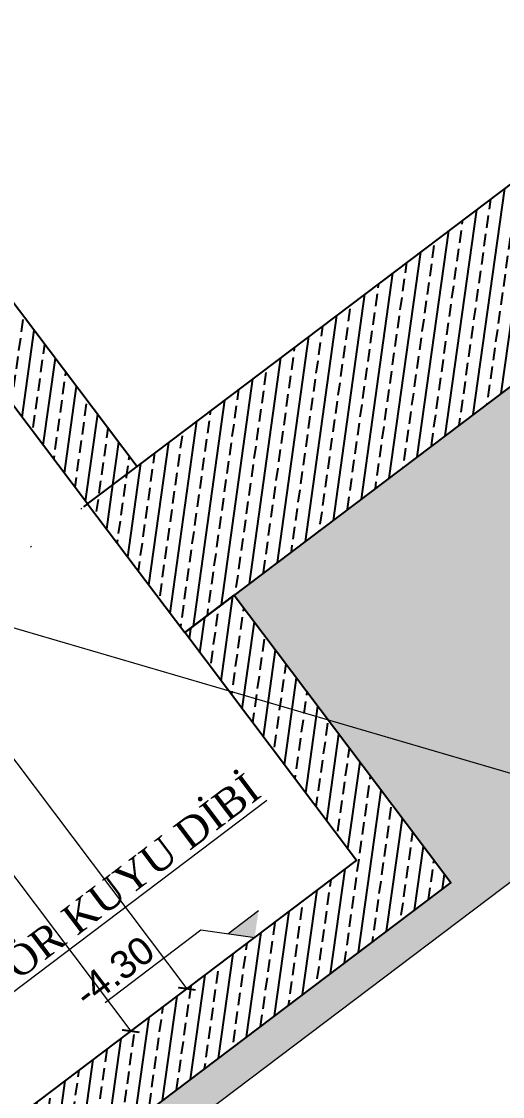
# Model space of a CAD drawing. Header units: millimetres. Extents: x 2232 to 85269, y -3593 to 5869.
# Drawn here: x 8013.2 to 8061.7, y -709.7 to -601.5 of the extents above; entities that cross this region are included whole.
import ezdxf

# ---------------------------------------------------------------- set-up
doc = ezdxf.new("R2010")
doc.units = ezdxf.units.MM
doc.linetypes.add('DOTX2', pattern=[0.5, 0, -0.5])
for name, color, linetype, lineweight in [('iz', 1, 'DOTX2', 20), ('sıva iç', 21, 'Continuous', 0), ('yazı', 11, 'Continuous', 20), ('ÖLÇÜ İÇ', 7, 'Continuous', 9)]:
    doc.layers.add(name, color=color, linetype=linetype, lineweight=lineweight)
doc.layers.add('Standart', color=7, linetype='Continuous')
doc.styles.get("Standard").update_dxf_attribs({"font": 'arial.ttf'})
doc.styles.add('Times roman', font='times.ttf')
doc.dimstyles.new('zulay iç ölçü', dxfattribs={"dimtxt": 10, "dimasz": 5, "dimexe": 0.18, "dimexo": 0, "dimgap": 2, "dimtad": 3, "dimdec": 0, "dimzin": 0, "dimdsep": 46, "dimtxsty": 'Standard', "dimblk": 'ARCHTICK', "dimcen": 0.09, "dimse1": 1, "dimse2": 1, "dimadec": 0, "dimazin": 0, "dimtfac": 1, "dimtdec": 0, "dimtix": 1, "dimtofl": 0, "dimtmove": 0, "dimatfit": 3, "dimldrblk": 'ARCHTICK', "dimfxl": 1, "dimtolj": 1, "dimtzin": 0, "dimarcsym": 0})
pattern_1 = [(45, (0, 0), (-7.07107, 7.07107), []), (45, (7.071, 0), (-7.07107, 7.07107), [5, -2.5])]

# ---------------------------------------------------------------- blocks, each defined once
blk = doc.blocks.new('IDE991Entity4349')
at = {"layer": 'Standart', "linetype": 'Continuous', "lineweight": -3}
h = blk.add_hatch(dxfattribs=at)
h.set_pattern_fill('ANSI33', color=171, scale=40, style=0)
h.set_pattern_definition(pattern_1)
h.paths.add_polyline_path([(1570, -250), (1545, -250), (1545, 50), (1570, 50)])
blk = doc.blocks.new('IDE991Entity4353')
at = {"layer": 'Standart', "linetype": 'Continuous', "lineweight": -3}
h = blk.add_hatch(dxfattribs=at)
h.set_pattern_fill('ANSI33', color=171, scale=40, style=0)
h.set_pattern_definition(pattern_1)
h.paths.add_polyline_path([(2120, -315), (1545, -315), (1545, -250), (2120, -250)])
blk = doc.blocks.new('IDE991Entity5287')
at = {"layer": 'Standart', "color": 159, "linetype": 'Continuous', "lineweight": -3}
blk.add_lwpolyline([(1545, -250), (1545, 1350)], dxfattribs=at)
blk = doc.blocks.new('IDE991Entity5599')
at = {"layer": 'Standart', "color": 159, "linetype": 'Continuous', "lineweight": -3}
blk.add_lwpolyline([(1570, 35), (1570, -250)], dxfattribs=at)
blk = doc.blocks.new('IDE991Entity5605')
at = {"layer": 'Standart', "color": 159, "linetype": 'Continuous', "lineweight": -3}
blk.add_lwpolyline([(2120, -315), (1545, -315)], dxfattribs=at)
blk = doc.blocks.new('IDE991Entity5607')
at = {"layer": 'Standart', "color": 159, "linetype": 'Continuous', "lineweight": -3}
blk.add_lwpolyline([(1545, -250), (1570, -250)], dxfattribs=at)
blk = doc.blocks.new('IDE991Entity5608')
at = {"layer": 'Standart', "color": 159, "linetype": 'Continuous', "lineweight": -3}
blk.add_lwpolyline([(1570, -250), (1572, -250)], dxfattribs=at)
blk = doc.blocks.new('IDE991Entity5904')
at = {"layer": 'Standart', "color": 11, "linetype": 'Continuous', "lineweight": -3}
blk.add_lwpolyline([(1545, -250), (1543, -250)], dxfattribs=at)
blk = doc.blocks.new('IDE991Entity6709')
at = {"layer": 'Standart', "color": 159, "linetype": 'Continuous', "lineweight": -3}
blk.add_lwpolyline([(1572, -250), (1920, -250)], dxfattribs=at)
blk = doc.blocks.new('TRRTYT')
at = {"layer": 'Standart', "linetype": 'Continuous', "lineweight": -3}
h = blk.add_hatch(dxfattribs=at)
h.set_pattern_fill('ANSI33', color=171, scale=40, style=0)
h.set_pattern_definition([(45, (-140684.114, -2464.739), (-7.07106781, 7.07106781), []), (45, (-140677.043, -2464.739), (-7.07106781, 7.07106781), [5, -2.5])])
h.paths.add_polyline_path([(1036085.63, -397860.95), (1036085.63, -397745.95), (1036060.63, -397745.95), (1036060.63, -397860.95), (1035855.63, -397860.95), (1035855.63, -397745.95), (1035830.63, -397745.95), (1035830.63, -397890.95), (1035855.63, -397890.95), (1036085.63, -397890.95)])
at = {"layer": 'Standart', "color": 159, "linetype": 'Continuous', "lineweight": -3}
blk.add_lwpolyline([(1036060.63, -397680.95), (1036060.63, -397745.95)], dxfattribs=at)
blk.add_lwpolyline([(1035855.63, -397745.95), (1035855.63, -397860.95), (1036060.63, -397860.95), (1036060.63, -397745.95), (1036085.63, -397745.95), (1036085.63, -397860.95), (1036085.63, -397890.95), (1035855.63, -397890.95), (1035830.63, -397890.95), (1035830.63, -397745.95)], close=True, dxfattribs=at)
at = {"layer": 'Standart'}
for name in ['IDE991Entity5287', 'IDE991Entity4349', 'IDE991Entity5599', 'IDE991Entity5904', 'IDE991Entity4353', 'IDE991Entity5607', 'IDE991Entity5608', 'IDE991Entity6709', 'IDE991Entity5605']:
    blk.add_blockref(name, (1034515.63, -397430.95), dxfattribs=at)
blk = doc.blocks.new('_ArchTick')
at = {"color": 0, "linetype": 'ByBlock', "const_width": 0.15}
blk.add_lwpolyline([(-0.5, -0.5), (0.5, 0.5)], dxfattribs=at)
blk = doc.blocks.new('*D2568')
at = {"layer": 'Defpoints', "color": 0, "transparency": 16777216}
for p in [(1294830.02, -408949.54), (1294839.01, -410869.54), (1294839.01, -410869.54)]:
    blk.add_point(p, dxfattribs=at)
at = {"layer": 'sıva iç', "color": 0, "lineweight": -2, "transparency": 16777216}
blk.add_line((1294839.01, -408949.54), (1294839.01, -410869.54), dxfattribs=at)
at = {"layer": 'sıva iç', "color": 0, "lineweight": -2, "transparency": 16777216, "xscale": 5, "yscale": 5, "zscale": 5}
for p, rotation in [((1294839.01, -408949.54), 90), ((1294839.01, -410869.54), 270)]:
    blk.add_blockref('_ArchTick', p, dxfattribs=dict(at, rotation=rotation))
at = {"layer": 'sıva iç', "color": 0, "transparency": 16777216, "insert": (1294832.01, -409909.54), "char_height": 10, "attachment_point": 5, "rotation": 90}
blk.add_mtext('\\A1;1920', dxfattribs=at)
blk = doc.blocks.new('*D2573')
at = {"layer": 'Defpoints', "color": 0, "transparency": 16777216}
for p in [(1294736.13, -410689.54), (1294743.93, -410869.54), (1294810.69, -410869.54)]:
    blk.add_point(p, dxfattribs=at)
at = {"layer": 'sıva iç', "color": 0, "lineweight": -2, "transparency": 16777216}
blk.add_line((1294810.69, -410689.54), (1294810.69, -410869.54), dxfattribs=at)
at = {"layer": 'sıva iç', "color": 0, "lineweight": -2, "transparency": 16777216, "xscale": 5, "yscale": 5, "zscale": 5}
for p, rotation in [((1294810.69, -410689.54), 90), ((1294810.69, -410869.54), 270)]:
    blk.add_blockref('_ArchTick', p, dxfattribs=dict(at, rotation=rotation))
at = {"layer": 'sıva iç', "color": 0, "transparency": 16777216, "insert": (1294803.69, -410779.54), "char_height": 10, "attachment_point": 5, "rotation": 90}
blk.add_mtext('\\A1;180', dxfattribs=at)
blk = doc.blocks.new('fgfd')
blk.add_polyline3d([(1145335.98, -436678.42, -138060.71), (1146333.53, -436970.1, -138060.71), (1146652.69, -438150.83, -138060.71), (1145527.16, -439339, -138060.71), (1143740.12, -438816.48, -138060.71)])
blk = doc.blocks.new('GHGFHGF')
at = {"linetype": 'ByBlock', "ltscale": 50}
h = blk.add_hatch(dxfattribs=at)
h.set_pattern_fill('AR-CONC', color=252, scale=10, style=0)
h.set_pattern_definition([(50, (0, 0), (71.7260183, -6.2752135), [7.5, -82.5]), (355, (0, 0), (-13.8751334, 75.2192134), [6, -66]), (100.4514445, (5.98, -0.52), (57.8508847, 68.943999), [6.3740192, -70.1142112]), (46.1842, (0, 20), (106.724133, -16.551928), [11.25, -123.75]), (96.6356355, (8.89, 18.62), (93.4661946, 97.41186), [9.561034, -105.171376]), (351.184164, (0, 20), (93.4661945, 97.41186), [9, -99]), (21, (10, 15), (59.6907052, -40.261889), [7.5, -82.5]), (326, (10, 15), (24.331533, 72.5150045), [6, -66]), (71.451445, (14.974, 11.645), (84.0222377, 32.2531153), [6.374019, -70.1142112]), (37.5, (0, 0), (1.21598553, 33.2893854), [0, -65.2, 0, -67, 0, -66.25]), (7.5, (0, 0), (26.3069537, 39.4411712), [0, -38.2, 0, -63.7, 0, -25.25]), (327.5, (-22.3, 0), (53.3822436, -2.25548717), [0, -25, 0, -78, 0, -103.5]), (317.5, (-32.3, 0), (58.318617, 10.0104982), [0, -32.5, 0, -51.8, 0, -73.5])])
h.paths.add_polyline_path([(1293639.78, -410439.54), (1293283.41, -410439.54), (1293556.41, -410913.65), (1295564.41, -410913.65), (1295813.38, -410409.54), (1295805.64, -410409.54), (1295449.78, -410409.54), (1295449.78, -410689.54), (1295451.78, -410689.54), (1295499.78, -410689.54), (1295539.78, -410689.54), (1295524.78, -410749.54), (1295499.78, -410749.54), (1295499.78, -410754.54), (1294949.78, -410754.54), (1294949.78, -410869.54), (1294949.78, -410899.54), (1294719.78, -410899.54), (1294694.78, -410899.54), (1294694.78, -410754.54), (1293589.78, -410754.54), (1293589.78, -410749.54), (1293564.78, -410749.54), (1293549.78, -410689.54), (1293589.78, -410689.54), (1293637.78, -410689.54), (1293639.78, -410689.54)])
h.paths.add_polyline_path([(1293241.26, -410445.55), (1293458.3, -410445.55), (1293458.3, -410423.41), (1293241.26, -410423.41)], flags=9)
h.paths.add_polyline_path([(1293241.52, -410691.66), (1293475.04, -410691.66), (1293475.04, -410671.09), (1293241.52, -410671.09)], flags=9)
h.paths.add_polyline_path([(1293242.04, -410750.94), (1293495.49, -410750.94), (1293495.49, -410733.47), (1293242.04, -410733.47)], flags=9)
h.paths.add_polyline_path([(1293242.04, -410393.31), (1293458.81, -410393.31), (1293458.81, -410375.84), (1293242.04, -410375.84)], flags=9)
h.paths.add_polyline_path([(1293212.02, -410583.59), (1293506.96, -410583.59), (1293506.96, -410537.02), (1293212.02, -410537.02)], flags=9)
at = {"layer": 'yazı'}
blk.add_hatch(color=256, dxfattribs=at).paths.add_polyline_path([(1294881.04, -410861.8), (1294865.55, -410861.8), (1294873.29, -410869.54)])
at = {"layer": 'iz', "ltscale": 50}
blk.add_lwpolyline([(1293549.78, -410689.54), (1295539.78, -410689.54)], dxfattribs=at)
at = {"layer": 'sıva iç'}
blk.add_lwpolyline([(1293283.41, -410439.54), (1293556.41, -410913.65), (1295564.41, -410913.65), (1295813.38, -410409.54)], dxfattribs=at)
at = {"layer": 'yazı'}
for p, q in [((1294809.4, -410854.05), (1294857.8, -410854.05)), ((1294857.8, -410854.05), (1294873.29, -410869.54)), ((1294865.55, -410861.8), (1294881.04, -410861.8))]:
    blk.add_line(p, q, dxfattribs=at)
at = {"layer": 'sıva iç'}
blk.add_blockref('TRRTYT', (258864.14, -13008.59), dxfattribs=at)
at = {"layer": 'yazı', "style": 'Times roman'}
blk.add_text('%%UASANSÖR KUYU DİBİ', height=11.9943, dxfattribs=at).set_placement((1294727.27, -410825.94))
at = {"layer": 'yazı'}
blk.add_text('-4.30', height=11.137, dxfattribs=at).set_placement((1294802.03, -410851.8))
at = {"layer": 'sıva iç'}
for base, p1, p2, picture, middle in [((1294839.01, -410869.54), (1294830.02, -408949.54), (1294839.01, -410869.54), '*D2568', (1294832.01, -409909.54)), ((1294810.69, -410869.54), (1294736.13, -410689.54), (1294743.93, -410869.54), '*D2573', (1294803.69, -410779.54))]:
    dim = blk.add_linear_dim(base=base, p1=p1, p2=p2, angle=90, dimstyle='zulay iç ölçü', override={"dimtmove": 1}, dxfattribs=at)
    dim.commit()
    dim.dimension.update_dxf_attribs({"geometry": picture, "text_midpoint": middle})
blk = doc.blocks.new('GGGGG')
at = {"layer": 'sıva iç', "rotation": 37.05267661197626}
blk.add_blockref('GHGFHGF', (-134899.13, -889310.84), dxfattribs=at)
at = {"layer": 'sıva iç'}
blk.add_blockref('fgfd', (0, 0), dxfattribs=at)

msp = doc.modelspace()

# ---------------------------------------------------------------- block references
at = {"layer": 'ÖLÇÜ İÇ', "xscale": 0.25, "yscale": 0.25, "zscale": 0.25}
msp.add_blockref('GGGGG', (-278484.47, 108554.7), dxfattribs=at)

doc.saveas('drawing.dxf')
